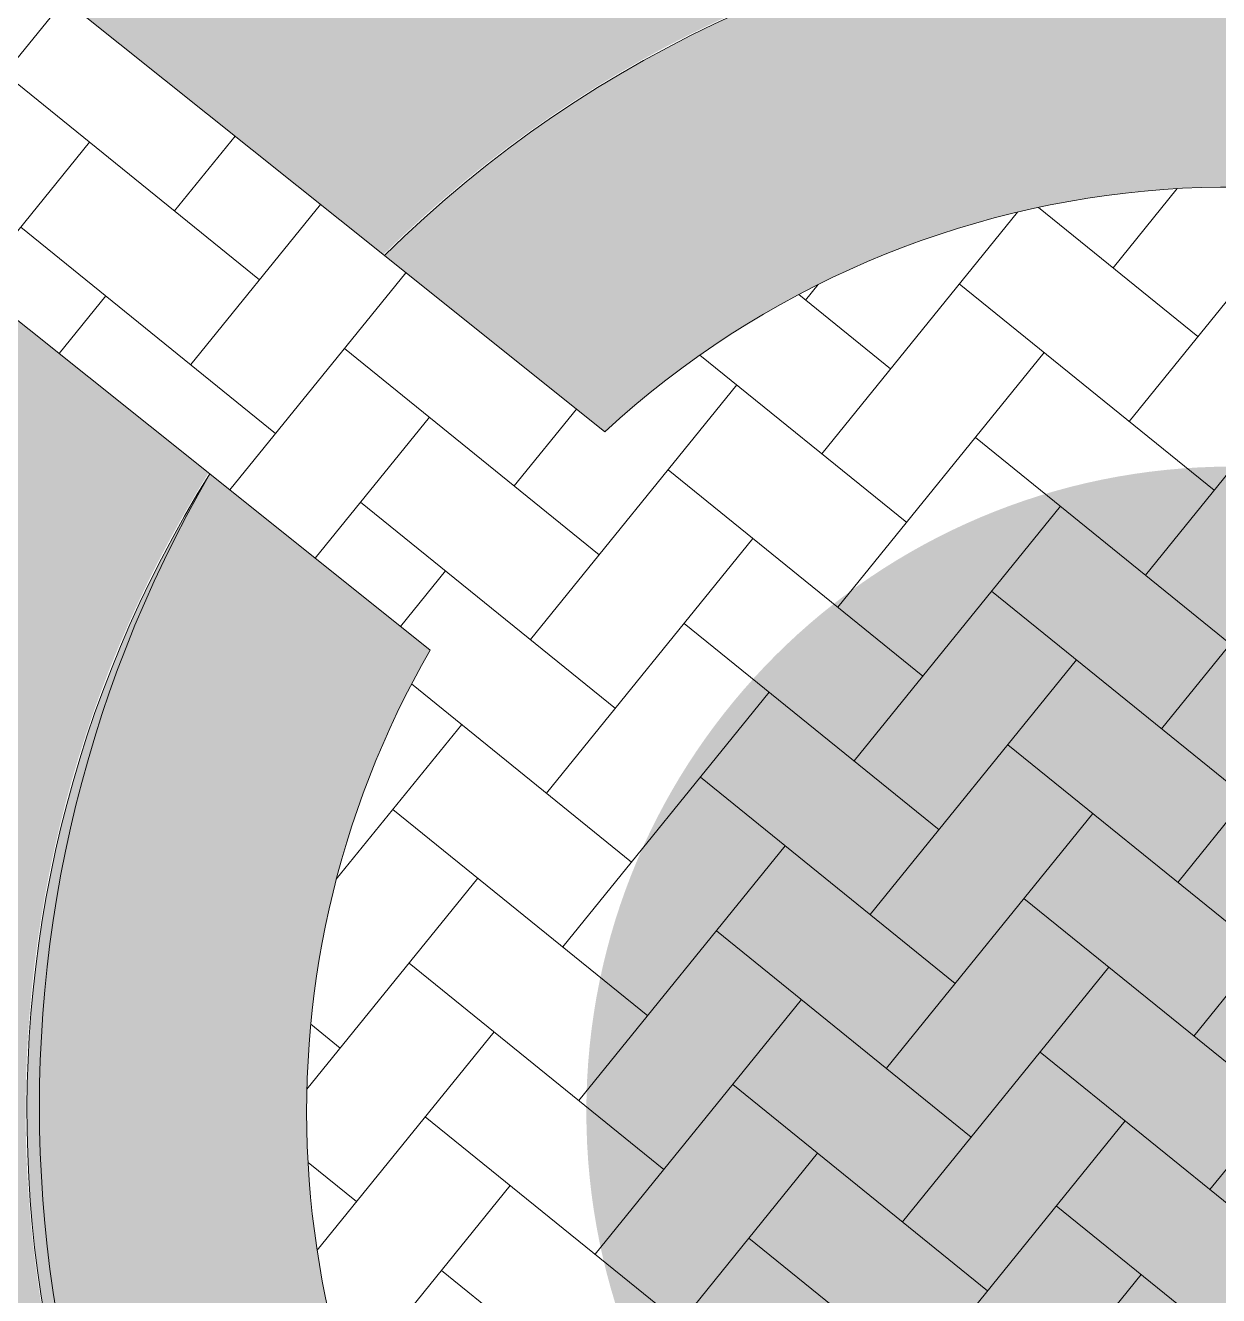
# Model space of a CAD drawing. Header units: metres. Extents: x -466 to 1322, y -1072 to 50.
# Drawn here: x 38.16 to 43.71, y -196 to -190.1 of the extents above; entities that cross this region are included whole.
import ezdxf

# ---------------------------------------------------------------- set-up
doc = ezdxf.new("R2010")
doc.units = ezdxf.units.M
doc.layers.add('Hatch Exterior', color=7, linetype='Continuous', lineweight=0, true_color=0xa99b89)
doc.layers.add('Hatch jardín', color=7, linetype='Continuous', lineweight=0, true_color=0x6c9a77)

msp = doc.modelspace()

# ---------------------------------------------------------------- hatches: boundary and pattern name
at = {"layer": 'Hatch Exterior', "transparency": 33554687}
h = msp.add_hatch(color=256, dxfattribs=at)
h.dxf.hatch_style = 1
edge = h.paths.add_edge_path()
edge.add_line((39.8221099453994, -191.1617232435665), (37.56785162665303, -189.3594860937739))
edge.add_line((37.56785162665302, -189.3594860937739), (45.07892322315773, -183.7609853520741))
edge.add_line((45.07892322315773, -183.7609853520741), (47.67336081755089, -189.974847759707))
edge.add_line((47.67336081755089, -189.974847759707), (47.06961568218763, -190.6248805686219))
edge.add_arc((43.76062658293321, -195.1426887917558), 5.600000000000071, 53.77974456425251, 134.6928940457451)
h = msp.add_hatch(color=256, dxfattribs=at)
h.dxf.hatch_style = 1
edge = h.paths.add_edge_path()
edge.add_line((39.01032721427239, -192.1771102802169), (36.49046961455623, -190.162530495138))
edge.add_line((36.49046961455623, -190.162530495138), (28.81673813904228, -195.8822724527652))
edge.add_line((28.81673813904229, -195.8822724527652), (38.04350910454642, -200.342996820936))
edge.add_line((38.04350910454642, -200.342996820936), (39.49911061323352, -198.7757978790245))
edge.add_arc((43.76062661624486, -195.1426887892883), 5.600000026950519, 148.0237487600918, 220.4488898502225, ccw=False)
at = {"layer": 'Hatch jardín', "transparency": 33554687}
h = msp.add_hatch(color=256, dxfattribs=at)
h.dxf.hatch_style = 1
h.paths.add_polyline_path([(35.44702484603187, -189.327345498149), (36.49657364205933, -190.1664400309232), (28.8228421665454, -195.8861819885504), (38.0496131320495, -200.3469063567213), (37.12407456265669, -201.3434037208939), (26.32829967263297, -196.1241372727227)])
h.paths.add_polyline_path([(36.52440685801889, -188.5243010966972), (45.64313203121179, -181.7275093221076), (48.65133701935989, -188.9323740414225), (47.67946484505399, -189.9787572954923), (45.08502725066086, -183.7648948878594), (37.57395565415612, -189.3633956295592)])
edge = h.paths.add_edge_path()
edge.add_line((47.07571970969073, -190.6287901044072), (46.18315310041348, -191.5897876283426))
edge.add_arc((43.7667306104363, -195.146598327541), 4.300000000000006, 55.8086352932787, 132.664003316719)
edge.add_line((40.85262999241871, -191.9846341297567), (39.82821397290249, -191.1656327793518))
edge.add_arc((43.7667306104363, -195.146598327541), 5.600000000000004, 53.779744564251985, 134.6928940457456, ccw=False)
edge = h.paths.add_edge_path()
edge.add_line((39.01643165944418, -192.1810191469756), (40.0408476789604, -193.0000204973805))
edge.add_arc((43.7667306104363, -195.146598327541), 4.299999999999999, 150.0526392872109, 218.4199993227862)
edge.add_line((40.3977812499939, -197.818709890851), (39.50521464071664, -198.7797074147864))
edge.add_arc((43.7667306104363, -195.146598327541), 5.600000000000006, 148.0237485581841, 220.4488900518125, ccw=False)
h = msp.add_hatch(dxfattribs=at)
h.set_pattern_fill('AR-HBONE', color=256, scale=0.005, angle=6)
h.set_pattern_definition([(51, (0, 0), (-0.07509538976682377, 0.7144849070734586), [1.523999999999999, -0.5079999999999996]), (141, (0.3196945407448624, 0.3947898793256286), (-0.0750953897668237, 0.7144849070734586), [1.524, -0.508])])
edge = h.paths.add_edge_path()
edge.add_line((48.51702956142844, -198.1121775081064), (47.49261354191219, -197.2931761577015))
edge.add_arc((43.76673061043625, -195.146598327541), 4.300000000000015, 330.0526392872114, 398.4199993227853)
edge.add_line((47.1356799708787, -192.4744867642311), (48.02824658015595, -191.5134892402957))
edge.add_line((48.02824658015595, -191.5134892402957), (49.20156678301439, -190.2502134264677))
edge.add_line((49.20156678301439, -190.2502134264677), (48.65133701935989, -188.9323740414225))
edge.add_line((48.65133701935989, -188.9323740414225), (47.67946484505399, -189.9787572954923))
edge.add_line((47.67946484505399, -189.9787572954923), (47.07571970969073, -190.6287901044072))
edge.add_line((47.07571970969073, -190.6287901044072), (46.18315310041351, -191.5897876283426))
edge.add_arc((43.76673061043628, -195.1465983275411), 4.300000000000034, 55.80863529327814, 132.6640033167184)
edge.add_line((40.85262999241871, -191.9846341297567), (39.82821397290249, -191.1656327793518))
edge.add_line((39.82821397290249, -191.1656327793518), (37.57395565415612, -189.3633956295592))
edge.add_line((37.57395565415612, -189.3633956295592), (36.52440685822205, -188.5243010968596))
edge.add_line((36.52440685822205, -188.5243010968596), (35.44702484603187, -189.327345498149))
edge.add_line((35.44702484603187, -189.327345498149), (36.49657364205933, -190.1664400309232))
edge.add_line((36.49657364205933, -190.1664400309232), (39.01643165944418, -192.1810191469756))
edge.add_line((39.01643165944418, -192.1810191469756), (40.0408476789604, -193.0000204973805))
edge.add_arc((43.76673061043633, -195.146598327541), 4.300000000000018, 150.052639287211, 218.4199993227858)
edge.add_line((40.3977812499939, -197.818709890851), (39.50521464071667, -198.7797074147863))
edge.add_line((39.50521464071667, -198.7797074147863), (38.04961313204953, -200.3469063567213))
edge.add_line((38.04961313204953, -200.3469063567213), (37.12407456308392, -201.3434037204339))
edge.add_line((37.12407456308392, -201.3434037204339), (38.34849981293405, -201.9353576736351))
edge.add_line((38.34849981293405, -201.9353576736351), (39.27403903228856, -200.9388606244316))
edge.add_line((39.27403903228856, -200.9388606244316), (40.45774222856232, -199.6644070761074))
edge.add_line((40.45774222856232, -199.6644070761074), (41.35030941679398, -198.7034099074418))
edge.add_arc((43.76673061043626, -195.1465983275408), 4.300000000000189, 235.8086561756143, 312.6640033167178)
edge.add_line((46.68083122845391, -198.3085625253253), (47.70524724797014, -199.1275638757302))
edge.add_arc((43.76673061043603, -195.1465983275407), 5.600000000000386, 314.6928940457458, 328.0237485581835)
h = msp.add_hatch(color=256, dxfattribs=at)
h.dxf.hatch_style = 1
edge = h.paths.add_edge_path()
edge.add_arc((43.7667306104363, -195.146598327541), 3, 0, 360)

# ---------------------------------------------------------------- linework, layer by layer
at = {"layer": 'Hatch jardín'}
msp.add_lwpolyline([(39.82821397290252, -191.1656327793518), (37.57395565415612, -189.3633956295592), (45.08502725066086, -183.7648948878594), (47.67946484505399, -189.9787572954923), (47.07571970969076, -190.6287901044072, 0.3684890037652738)], format="xyb", close=True, dxfattribs=at)
for points in [[(35.44702484603187, -189.327345498149), (36.49657364205933, -190.1664400309232), (39.01643165944418, -192.1810191469756), (40.0408476789604, -193.0000204973805, 0.3074842789180374), (40.3977812499939, -197.818709890851), (39.50521464071667, -198.7797074147863), (38.04961313204953, -200.3469063567213), (37.12407456308392, -201.3434037204339), (38.34849981293405, -201.9353576736351), (39.27403903228856, -200.9388606244316), (40.45774222856232, -199.6644070761074), (41.35030941679398, -198.7034099074418, 0.3485076503919298), (46.68083122845391, -198.3085625253253), (47.70524724797014, -199.1275638757302, 0.05823251488961399), (48.51702956142844, -198.1121775081064), (47.49261354191219, -197.2931761577015, 0.3074842789180334), (47.1356799708787, -192.4744867642311), (48.02824658015595, -191.5134892402957), (49.20156678301439, -190.2502134264677), (48.65133701935989, -188.9323740414225)], [(47.67946484505399, -189.9787572954923), (47.07571970969073, -190.6287901044072), (46.18315310041351, -191.5897876283426, 0.3485077525750908), (40.85262999241871, -191.9846341297567), (39.82821397290249, -191.1656327793518), (37.57395565415612, -189.3633956295592)], [(39.01643124177551, -192.1810198160022), (36.49657364205933, -190.1664400309232), (28.8228421665454, -195.8861819885504), (38.04961313204953, -200.3469063567213), (39.50521464073663, -198.7797074148098, -0.3269718039278863), (39.01643165944404, -192.1810191469758)]]:
    msp.add_lwpolyline(points, format="xyb", dxfattribs=at)
for centre, radius, start, end in [((43.76673061043624, -195.1465983275409), 5.60000000000003, 233.7797536622204, 40.44889005181166), ((44.08616418663553, -195.1229370043574), 5.861490303399281, 149.8738117660516, 218.5988268439485)]:
    msp.add_arc(centre, radius, start, end, dxfattribs=at)

doc.saveas('drawing.dxf')
